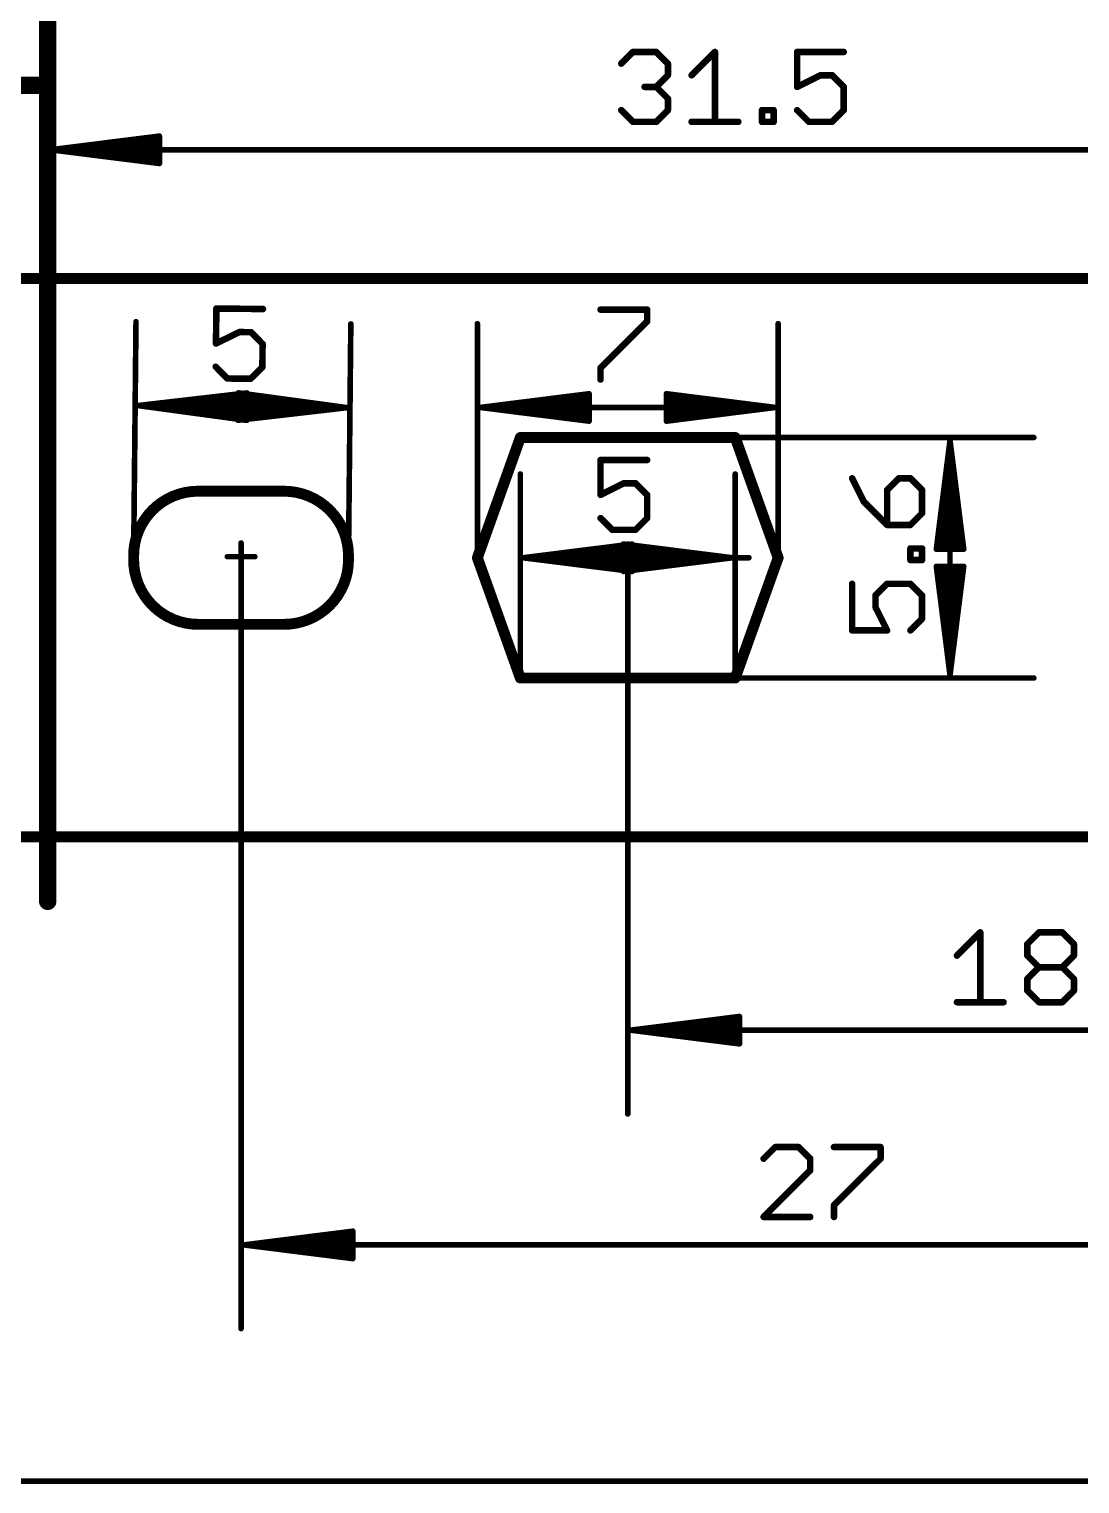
# Model space of a CAD drawing. Extents: x 0.5 to 91.4, y -23 to 48.9.
# Drawn here: x 21.07 to 45.52, y -2.56 to 31.31 of the extents above; entities that cross this region are included whole.
import ezdxf

# ---------------------------------------------------------------- set-up
doc = ezdxf.new("R2010")
doc.units = 0
doc.layers.add('20', color=214, linetype='CONTINUOUS')
doc.layers.add('51', color=251, linetype='CONTINUOUS')

msp = doc.modelspace()

# ---------------------------------------------------------------- linework, layer by layer
at = {"layer": '20', "const_width": 0.254}
for points in [[(57, 25.5), (16, 25.5)], [(31.5, 19), (32.5, 21.8)], [(32.5, 21.8), (37.5, 21.8)], [(37.5, 21.8), (38.5, 19)], [(27, 20.55), (25, 20.55)], [(23.5, 19.05), (23.5, 18.95)], [(28.5, 18.95), (28.5, 19.05)], [(32.5, 16.2), (31.5, 19)], [(38.5, 19), (37.5, 16.2)], [(25, 17.45), (27, 17.45)], [(37.5, 16.2), (32.5, 16.2)], [(16, 12.5), (57, 12.5)]]:
    msp.add_lwpolyline(points, dxfattribs=at)
at = {"layer": '20'}
for points, const_width in [([(32.5, 21.8635, 1), (32.5, 21.7365)], 0.127), ([(32.5598, 21.7786, 1), (32.4402, 21.8214)], 0.127), ([(37.5598, 21.8214, 1), (37.4402, 21.7786)], 0.127), ([(37.5, 21.7365, 1), (37.5, 21.8635)], 0.127), ([(25, 20.55, 0.4142), (23.5, 19.05)], 0.254), ([(25, 20.6135, 1), (25, 20.4865)], 0.127), ([(25, 20.4865, 1), (25, 20.6135)], 0.127), ([(28.5, 19.05, 0.4142), (27, 20.55)], 0.254), ([(27, 20.6135, 1), (27, 20.4865)], 0.127), ([(27, 20.4865, 1), (27, 20.6135)], 0.127), ([(23.5635, 19.05, 1), (23.4365, 19.05)], 0.127), ([(23.4365, 19.05, 1), (23.5635, 19.05)], 0.127), ([(23.5, 18.95, 0.4142), (25, 17.45)], 0.254), ([(23.5635, 18.95, 1), (23.4365, 18.95)], 0.127), ([(23.4365, 18.95, 1), (23.5635, 18.95)], 0.127), ([(27, 17.45, 0.4142), (28.5, 18.95)], 0.254), ([(28.5635, 19.05, 1), (28.4365, 19.05)], 0.127), ([(28.4365, 19.05, 1), (28.5635, 19.05)], 0.127), ([(28.5635, 18.95, 1), (28.4365, 18.95)], 0.127), ([(28.4365, 18.95, 1), (28.5635, 18.95)], 0.127), ([(31.5598, 19.0214, 1), (31.4402, 18.9786)], 0.127), ([(31.4402, 19.0214, 1), (31.5598, 18.9786)], 0.127), ([(38.5598, 18.9786, 1), (38.4402, 19.0214)], 0.127), ([(38.4402, 18.9786, 1), (38.5598, 19.0214)], 0.127), ([(25, 17.5135, 1), (25, 17.3865)], 0.127), ([(25, 17.3865, 1), (25, 17.5135)], 0.127), ([(27, 17.5135, 1), (27, 17.3865)], 0.127), ([(27, 17.3865, 1), (27, 17.5135)], 0.127), ([(32.5, 16.2635, 1), (32.5, 16.1365)], 0.127), ([(32.4402, 16.1786, 1), (32.5598, 16.2214)], 0.127), ([(37.4402, 16.2214, 1), (37.5598, 16.1786)], 0.127), ([(37.5, 16.1365, 1), (37.5, 16.2635)], 0.127)]:
    msp.add_lwpolyline(points, format="xyb", dxfattribs=dict(at, const_width=const_width))
at = {"layer": '51'}
for points, const_width in [([(21.5, 34.5), (21.5, 30)], 0.4064), ([(34.8493, 30.5065), (35.1204, 30.7777)], 0.1524), ([(35.1204, 30.7777), (35.6628, 30.7777)], 0.1524), ([(35.6628, 30.7777), (35.9339, 30.5065)], 0.1524), ([(36.4864, 30.2354), (37.0288, 30.7777)], 0.1524), ([(37.0288, 30.7777), (37.0288, 29.1507)], 0.1524), ([(40.0268, 30.7777), (38.9422, 30.7777)], 0.1524), ([(38.9422, 30.7777), (38.9422, 29.9642)], 0.1524), ([(21.5, 19), (21.5, 30.45)], 0.13), ([(35.9339, 30.5065), (35.9339, 30.2354)], 0.1524), ([(21.5, 30), (16.5, 30)], 0.4064), ([(21.5, 30), (21.5, 11)], 0.4064), ([(35.9339, 30.2354), (35.6628, 29.9642)], 0.1524), ([(38.9422, 29.9642), (39.4845, 30.2354)], 0.1524), ([(39.4845, 30.2354), (39.7557, 30.2354)], 0.1524), ([(39.7557, 30.2354), (40.0268, 29.9642)], 0.1524), ([(35.6628, 29.9642), (35.3916, 29.9642)], 0.1524), ([(35.6628, 29.9642), (35.9339, 29.693)], 0.1524), ([(40.0268, 29.9642), (40.0268, 29.4219)], 0.1524), ([(35.1204, 29.1507), (34.8493, 29.4219)], 0.1524), ([(35.9339, 29.4219), (35.6628, 29.1507)], 0.1524), ([(35.9339, 29.693), (35.9339, 29.4219)], 0.1524), ([(38.1236, 29.1507), (38.1236, 29.4219)], 0.1524), ([(38.1236, 29.4219), (38.3947, 29.4219)], 0.1524), ([(38.3947, 29.4219), (38.3947, 29.1507)], 0.1524), ([(39.2133, 29.1507), (38.9422, 29.4219)], 0.1524), ([(40.0268, 29.4219), (39.7557, 29.1507)], 0.1524), ([(35.6628, 29.1507), (35.1204, 29.1507)], 0.1524), ([(36.4864, 29.1507), (37.5711, 29.1507)], 0.1524), ([(38.3947, 29.1507), (38.1236, 29.1507)], 0.1524), ([(39.7557, 29.1507), (39.2133, 29.1507)], 0.1524), ([(21.565, 28.5), (24.1, 28.8192)], 0.13), ([(21.565, 28.5), (24.1, 28.76)], 0.13), ([(24.1, 28.8192), (24.1, 28.1808)], 0.13), ([(21.565, 28.5), (24.1, 28.63)], 0.13), ([(52.935, 28.5), (21.565, 28.5)], 0.13), ([(24.1, 28.1808), (21.565, 28.5)], 0.13), ([(24.1, 28.37), (21.565, 28.5)], 0.13), ([(24.1, 28.24), (21.565, 28.5)], 0.13), ([(25.4251, 24.8035), (25.4166, 23.9901)], 0.1524), ([(26.5097, 24.7922), (25.4251, 24.8035)], 0.1524), ([(34.3666, 24.7777), (35.4513, 24.7777)], 0.1524), ([(35.4513, 24.7777), (35.4513, 24.5065)], 0.1524), ([(23.5, 19.05), (23.5544, 24.4946)], 0.13), ([(28.5, 19), (28.5544, 24.4446)], 0.13), ([(31.5, 19), (31.5, 24.45)], 0.13), ([(35.4513, 24.5065), (34.3666, 23.4219)], 0.1524), ([(38.5, 19), (38.5, 24.45)], 0.13), ([(25.4166, 23.9901), (25.9618, 24.2555)], 0.1524), ([(25.9618, 24.2555), (26.2329, 24.2527)], 0.1524), ([(26.2329, 24.2527), (26.5012, 23.9787)], 0.1524), ([(26.5012, 23.9787), (26.4956, 23.4364)], 0.1524), ([(25.6793, 23.1738), (25.4109, 23.4478)], 0.1524), ([(26.4956, 23.4364), (26.2216, 23.1681)], 0.1524), ([(34.3666, 23.4219), (34.3666, 23.1507)], 0.1524), ([(26.2216, 23.1681), (25.6793, 23.1738)], 0.1524), ([(23.5999, 22.544), (26.138, 22.8379)], 0.13), ([(23.5999, 22.544), (26.1374, 22.7786)], 0.13), ([(23.5999, 22.544), (26.1361, 22.6486)], 0.13), ([(25.9383, 22.8399), (25.9319, 22.2014)], 0.13), ([(28.47, 22.4953), (25.9364, 22.6506)], 0.13), ([(28.47, 22.4953), (25.9377, 22.7806)], 0.13), ([(28.47, 22.4953), (25.9383, 22.8399)], 0.13), ([(26.138, 22.8379), (26.1316, 22.1994)], 0.13), ([(31.565, 22.5), (34.1, 22.8192)], 0.13), ([(31.565, 22.5), (34.1, 22.76)], 0.13), ([(34.1, 22.8192), (34.1, 22.1808)], 0.13), ([(38.435, 22.5), (35.9, 22.8192)], 0.13), ([(35.9, 22.8192), (35.9, 22.1808)], 0.13), ([(38.435, 22.5), (35.9, 22.76)], 0.13), ([(23.5999, 22.544), (28.47, 22.4953)], 0.13), ([(26.1316, 22.1994), (23.5999, 22.544)], 0.13), ([(26.1335, 22.3887), (23.5999, 22.544)], 0.13), ([(26.1322, 22.2587), (23.5999, 22.544)], 0.13), ([(25.9319, 22.2014), (28.47, 22.4953)], 0.13), ([(25.9325, 22.2607), (28.47, 22.4953)], 0.13), ([(25.9338, 22.3907), (28.47, 22.4953)], 0.13), ([(31.565, 22.5), (34.1, 22.63)], 0.13), ([(31.565, 22.5), (38.435, 22.5)], 0.13), ([(34.1, 22.1808), (31.565, 22.5)], 0.13), ([(34.1, 22.37), (31.565, 22.5)], 0.13), ([(34.1, 22.24), (31.565, 22.5)], 0.13), ([(38.435, 22.5), (35.9, 22.63)], 0.13), ([(35.9, 22.1808), (38.435, 22.5)], 0.13), ([(35.9, 22.37), (38.435, 22.5)], 0.13), ([(35.9, 22.24), (38.435, 22.5)], 0.13), ([(37.5, 21.8), (44.45, 21.8)], 0.13), ([(42.5, 21.735), (42.1808, 19.2)], 0.13), ([(42.5, 21.735), (42.24, 19.2)], 0.13), ([(42.5, 21.735), (42.37, 19.2)], 0.13), ([(42.5, 21.735), (42.5, 16.265)], 0.13), ([(42.8192, 19.2), (42.5, 21.735)], 0.13), ([(42.63, 19.2), (42.5, 21.735)], 0.13), ([(42.76, 19.2), (42.5, 21.735)], 0.13), ([(35.4513, 21.2777), (34.3666, 21.2777)], 0.1524), ([(34.3666, 21.2777), (34.3666, 20.4642)], 0.1524), ([(32.5, 16.2), (32.5, 20.95)], 0.13), ([(37.5, 16.2), (37.5, 20.95)], 0.13), ([(34.3666, 20.4642), (34.9089, 20.7354)], 0.1524), ([(34.9089, 20.7354), (35.1801, 20.7354)], 0.1524), ([(35.1801, 20.7354), (35.4513, 20.4642)], 0.1524), ([(40.2223, 20.8493), (40.4935, 20.3069)], 0.1524), ([(41.307, 20.8493), (41.0358, 20.5781)], 0.1524), ([(41.5781, 20.8493), (41.307, 20.8493)], 0.1524), ([(41.8493, 20.5781), (41.5781, 20.8493)], 0.1524), ([(35.4513, 20.4642), (35.4513, 19.9219)], 0.1524), ([(40.4935, 20.3069), (41.0358, 19.7646)], 0.1524), ([(41.0358, 20.5781), (41.0358, 19.7646)], 0.1524), ([(41.8493, 20.0358), (41.8493, 20.5781)], 0.1524), ([(34.6378, 19.6507), (34.3666, 19.9219)], 0.1524), ([(35.4513, 19.9219), (35.1801, 19.6507)], 0.1524), ([(41.5781, 19.7646), (41.8493, 20.0358)], 0.1524), ([(35.1801, 19.6507), (34.6378, 19.6507)], 0.1524), ([(41.0358, 19.7646), (41.5781, 19.7646)], 0.1524), ([(26, 18.7058), (26, 19.3442)], 0.13), ([(32.565, 19), (35.1, 19.3192)], 0.13), ([(32.565, 19), (35.1, 19.26)], 0.13), ([(37.435, 19), (34.9, 19.3192)], 0.13), ([(34.9, 19.3192), (34.9, 18.6808)], 0.13), ([(37.435, 19), (34.9, 19.26)], 0.13), ([(35, 18.6808), (35, 19.3192)], 0.13), ([(35.1, 19.3192), (35.1, 18.6808)], 0.13), ([(37.5, 18.6808), (37.5, 19.3192)], 0.13), ([(25.6808, 19.025), (26.3192, 19.025)], 0.13), ([(26, 19), (26, 1.05)], 0.13), ([(32.565, 19), (35.1, 19.13)], 0.13), ([(37.435, 19), (32.565, 19)], 0.13), ([(35.1, 18.6808), (32.565, 19)], 0.13), ([(35.1, 18.87), (32.565, 19)], 0.13), ([(35.1, 18.74), (32.565, 19)], 0.13), ([(34.6808, 19), (35.3192, 19)], 0.13), ([(37.435, 19), (34.9, 19.13)], 0.13), ([(34.9, 18.6808), (37.435, 19)], 0.13), ([(34.9, 18.87), (37.435, 19)], 0.13), ([(34.9, 18.74), (37.435, 19)], 0.13), ([(35, 19), (35, 6.05)], 0.13), ([(37.1808, 19), (37.8192, 19)], 0.13), ([(41.5781, 18.946), (41.5781, 19.2172)], 0.1524), ([(41.5781, 19.2172), (41.8493, 19.2172)], 0.1524), ([(41.8493, 18.946), (41.5781, 18.946)], 0.1524), ([(41.8493, 19.2172), (41.8493, 18.946)], 0.1524), ([(42.1808, 19.2), (42.8192, 19.2)], 0.13), ([(42.5, 16.265), (42.1808, 18.8)], 0.13), ([(42.1808, 18.8), (42.8192, 18.8)], 0.13), ([(42.5, 16.265), (42.24, 18.8)], 0.13), ([(42.5, 16.265), (42.37, 18.8)], 0.13), ([(42.8192, 18.8), (42.5, 16.265)], 0.13), ([(42.63, 18.8), (42.5, 16.265)], 0.13), ([(42.76, 18.8), (42.5, 16.265)], 0.13), ([(40.2223, 18.3935), (40.2223, 17.3089)], 0.1524), ([(40.7646, 18.1224), (41.0358, 18.3935)], 0.1524), ([(41.0358, 18.3935), (41.5781, 18.3935)], 0.1524), ([(41.5781, 18.3935), (41.8493, 18.1224)], 0.1524), ([(40.7646, 17.8512), (40.7646, 18.1224)], 0.1524), ([(41.8493, 18.1224), (41.8493, 17.58)], 0.1524), ([(41.0358, 17.3089), (40.7646, 17.8512)], 0.1524), ([(41.8493, 17.58), (41.5781, 17.3089)], 0.1524), ([(40.2223, 17.3089), (41.0358, 17.3089)], 0.1524), ([(37.5, 16.2), (44.45, 16.2)], 0.13), ([(42.6615, 9.7354), (43.2038, 10.2777)], 0.1524), ([(43.2038, 10.2777), (43.2038, 8.6507)], 0.1524), ([(44.2986, 10.0065), (44.5698, 10.2777)], 0.1524), ([(44.5698, 10.2777), (45.1121, 10.2777)], 0.1524), ([(45.1121, 10.2777), (45.3833, 10.0065)], 0.1524), ([(44.2986, 9.7354), (44.2986, 10.0065)], 0.1524), ([(45.3833, 10.0065), (45.3833, 9.7354)], 0.1524), ([(44.5698, 9.4642), (44.2986, 9.7354)], 0.1524), ([(44.2986, 9.193), (44.5698, 9.4642)], 0.1524), ([(44.5698, 9.4642), (45.1121, 9.4642)], 0.1524), ([(45.3833, 9.7354), (45.1121, 9.4642)], 0.1524), ([(45.1121, 9.4642), (45.3833, 9.193)], 0.1524), ([(44.2986, 8.9219), (44.2986, 9.193)], 0.1524), ([(45.3833, 9.193), (45.3833, 8.9219)], 0.1524), ([(44.5698, 8.6507), (44.2986, 8.9219)], 0.1524), ([(45.3833, 8.9219), (45.1121, 8.6507)], 0.1524), ([(42.6615, 8.6507), (43.7461, 8.6507)], 0.1524), ([(45.1121, 8.6507), (44.5698, 8.6507)], 0.1524), ([(35.065, 8), (37.6, 8.3192)], 0.13), ([(35.065, 8), (37.6, 8.26)], 0.13), ([(35.065, 8), (37.6, 8.13)], 0.13), ([(37.6, 8.3192), (37.6, 7.6808)], 0.13), ([(52.935, 8), (35.065, 8)], 0.13), ([(37.6, 7.6808), (35.065, 8)], 0.13), ([(37.6, 7.87), (35.065, 8)], 0.13), ([(37.6, 7.74), (35.065, 8)], 0.13), ([(38.4326, 5.2777), (38.1615, 5.0065)], 0.1524), ([(38.9749, 5.2777), (38.4326, 5.2777)], 0.1524), ([(39.2461, 5.0065), (38.9749, 5.2777)], 0.1524), ([(39.2461, 4.7354), (39.2461, 5.0065)], 0.1524), ([(39.7986, 5.2777), (40.8833, 5.2777)], 0.1524), ([(40.8833, 5.0065), (39.7986, 3.9219)], 0.1524), ([(40.8833, 5.2777), (40.8833, 5.0065)], 0.1524), ([(38.1615, 3.6507), (39.2461, 4.7354)], 0.1524), ([(39.2461, 3.6507), (38.1615, 3.6507)], 0.1524), ([(39.7986, 3.9219), (39.7986, 3.6507)], 0.1524), ([(26.065, 3), (28.6, 3.3192)], 0.13), ([(26.065, 3), (28.6, 3.26)], 0.13), ([(26.065, 3), (28.6, 3.13)], 0.13), ([(52.935, 3), (26.065, 3)], 0.13), ([(28.6, 2.6808), (26.065, 3)], 0.13), ([(28.6, 2.87), (26.065, 3)], 0.13), ([(28.6, 2.74), (26.065, 3)], 0.13), ([(28.6, 3.3192), (28.6, 2.6808)], 0.13), ([(79.435, -2.5), (14.565, -2.5)], 0.13)]:
    msp.add_lwpolyline(points, dxfattribs=dict(at, const_width=const_width))
for points, const_width in [([(35.1204, 30.8158, 1), (35.1204, 30.7396)], 0.0762), ([(35.1474, 30.7507, 1), (35.0935, 30.8046)], 0.0762), ([(35.6897, 30.8046, 1), (35.6358, 30.7507)], 0.0762), ([(35.6628, 30.7396, 1), (35.6628, 30.8158)], 0.0762), ([(37.0669, 30.7777, 1), (36.9907, 30.7777)], 0.0762), ([(37.0557, 30.7507, 1), (37.0018, 30.8046)], 0.0762), ([(38.9422, 30.8158, 1), (38.9422, 30.7396)], 0.0762), ([(38.9803, 30.7777, 1), (38.9041, 30.7777)], 0.0762), ([(40.0268, 30.7396, 1), (40.0268, 30.8158)], 0.0762), ([(21.5325, 30.45, 1), (21.4675, 30.45)], 0.065), ([(34.8223, 30.5335, 1), (34.8762, 30.4796)], 0.0762), ([(35.972, 30.5065, 1), (35.8958, 30.5065)], 0.0762), ([(35.907, 30.4796, 1), (35.9609, 30.5335)], 0.0762), ([(21.6016, 30, 1), (21.3984, 30)], 0.2032), ([(21.5, 29.8984, 1), (21.5, 30.1016)], 0.2032), ([(35.8958, 30.2354, 1), (35.972, 30.2354)], 0.0762), ([(35.9609, 30.2084, 1), (35.907, 30.2623)], 0.0762), ([(36.4595, 30.2623, 1), (36.5134, 30.2084)], 0.0762), ([(39.4845, 30.2735, 1), (39.4845, 30.1973)], 0.0762), ([(39.5015, 30.2013, 1), (39.4675, 30.2694)], 0.0762), ([(39.7826, 30.2623, 1), (39.7287, 30.2084)], 0.0762), ([(39.7557, 30.1973, 1), (39.7557, 30.2735)], 0.0762), ([(21.3984, 30, 1), (21.6016, 30)], 0.2032), ([(35.3916, 30.0023, 1), (35.3916, 29.9261)], 0.0762), ([(35.6897, 29.9911, 1), (35.6358, 29.9373)], 0.0762), ([(35.6358, 29.9911, 1), (35.6897, 29.9373)], 0.0762), ([(35.6628, 29.9261, 1), (35.6628, 30.0023)], 0.0762), ([(38.9251, 29.9983, 1), (38.9592, 29.9301)], 0.0762), ([(38.9041, 29.9642, 1), (38.9803, 29.9642)], 0.0762), ([(40.0649, 29.9642, 1), (39.9887, 29.9642)], 0.0762), ([(39.9999, 29.9373, 1), (40.0538, 29.9911)], 0.0762), ([(34.8762, 29.4488, 1), (34.8223, 29.3949)], 0.0762), ([(35.972, 29.693, 1), (35.8958, 29.693)], 0.0762), ([(35.907, 29.6661, 1), (35.9609, 29.72)], 0.0762), ([(35.9609, 29.3949, 1), (35.907, 29.4488)], 0.0762), ([(38.1617, 29.4219, 1), (38.0855, 29.4219)], 0.0762), ([(38.1236, 29.46, 1), (38.1236, 29.3838)], 0.0762), ([(38.4328, 29.4219, 1), (38.3566, 29.4219)], 0.0762), ([(38.3947, 29.3838, 1), (38.3947, 29.46)], 0.0762), ([(38.9691, 29.4488, 1), (38.9152, 29.3949)], 0.0762), ([(40.0538, 29.3949, 1), (39.9999, 29.4488)], 0.0762), ([(35.1204, 29.1888, 1), (35.1204, 29.1126)], 0.0762), ([(35.0935, 29.1238, 1), (35.1474, 29.1776)], 0.0762), ([(35.6358, 29.1776, 1), (35.6897, 29.1238)], 0.0762), ([(35.6628, 29.1126, 1), (35.6628, 29.1888)], 0.0762), ([(35.8958, 29.4219, 1), (35.972, 29.4219)], 0.0762), ([(36.4864, 29.1888, 1), (36.4864, 29.1126)], 0.0762), ([(36.9907, 29.1507, 1), (37.0669, 29.1507)], 0.0762), ([(37.5711, 29.1126, 1), (37.5711, 29.1888)], 0.0762), ([(38.1236, 29.1888, 1), (38.1236, 29.1126)], 0.0762), ([(38.0855, 29.1507, 1), (38.1617, 29.1507)], 0.0762), ([(38.3566, 29.1507, 1), (38.4328, 29.1507)], 0.0762), ([(38.3947, 29.1126, 1), (38.3947, 29.1888)], 0.0762), ([(39.2133, 29.1888, 1), (39.2133, 29.1126)], 0.0762), ([(39.1864, 29.1238, 1), (39.2403, 29.1776)], 0.0762), ([(39.7287, 29.1776, 1), (39.7826, 29.1238)], 0.0762), ([(39.7557, 29.1126, 1), (39.7557, 29.1888)], 0.0762), ([(39.9887, 29.4219, 1), (40.0649, 29.4219)], 0.0762), ([(24.1325, 28.8192, 1), (24.0675, 28.8192)], 0.065), ([(24.1041, 28.787, 1), (24.0959, 28.8515)], 0.065), ([(24.1033, 28.7277, 1), (24.0967, 28.7923)], 0.065), ([(21.565, 28.5325, 1), (21.565, 28.4675)], 0.065), ([(21.5691, 28.5322, 1), (21.5609, 28.4678)], 0.065), ([(21.5633, 28.5325, 1), (21.5667, 28.4675)], 0.065), ([(21.5667, 28.5325, 1), (21.5633, 28.4675)], 0.065), ([(21.5683, 28.5323, 1), (21.5617, 28.4677)], 0.065), ([(21.5617, 28.5323, 1), (21.5683, 28.4677)], 0.065), ([(21.5609, 28.5322, 1), (21.5691, 28.4678)], 0.065), ([(24.1017, 28.5975, 1), (24.0983, 28.6625)], 0.065), ([(24.0675, 28.1808, 1), (24.1325, 28.1808)], 0.065), ([(24.0959, 28.1485, 1), (24.1041, 28.213)], 0.065), ([(24.0967, 28.2077, 1), (24.1033, 28.2723)], 0.065), ([(24.0983, 28.3375, 1), (24.1017, 28.4025)], 0.065), ([(25.4255, 24.8416, 1), (25.4247, 24.7654)], 0.0762), ([(25.4632, 24.8031, 1), (25.387, 24.8039)], 0.0762), ([(26.5093, 24.7541, 1), (26.5101, 24.8303)], 0.0762), ([(34.3666, 24.8158, 1), (34.3666, 24.7396)], 0.0762), ([(35.4894, 24.7777, 1), (35.4132, 24.7777)], 0.0762), ([(35.4513, 24.7396, 1), (35.4513, 24.8158)], 0.0762), ([(23.5869, 24.4942, 1), (23.5219, 24.4949)], 0.065), ([(28.5869, 24.4442, 1), (28.5219, 24.4449)], 0.065), ([(31.5325, 24.45, 1), (31.4675, 24.45)], 0.065), ([(35.4132, 24.5065, 1), (35.4894, 24.5065)], 0.0762), ([(35.4782, 24.4796, 1), (35.4243, 24.5335)], 0.0762), ([(38.5325, 24.45, 1), (38.4675, 24.45)], 0.065), ([(25.3999, 24.0243, 1), (25.4333, 23.9558)], 0.0762), ([(25.9622, 24.2936, 1), (25.9614, 24.2174)], 0.0762), ([(25.9784, 24.2213, 1), (25.9451, 24.2898)], 0.0762), ([(26.2601, 24.2794, 1), (26.2057, 24.226)], 0.0762), ([(26.2325, 24.2146, 1), (26.2333, 24.2908)], 0.0762), ([(26.5393, 23.9783, 1), (26.4631, 23.9791)], 0.0762), ([(25.3785, 23.9905, 1), (25.4547, 23.9897)], 0.0762), ([(26.474, 23.952, 1), (26.5284, 24.0054)], 0.0762), ([(25.4382, 23.4744, 1), (25.3837, 23.4211)], 0.0762), ([(26.4575, 23.4368, 1), (26.5336, 23.436)], 0.0762), ([(26.5222, 23.4092, 1), (26.4689, 23.4636)], 0.0762), ([(34.4047, 23.4219, 1), (34.3285, 23.4219)], 0.0762), ([(34.3397, 23.4488, 1), (34.3935, 23.3949)], 0.0762), ([(25.6797, 23.2119, 1), (25.6789, 23.1357)], 0.0762), ([(25.652, 23.1471, 1), (25.7065, 23.2004)], 0.0762), ([(26.1949, 23.1953, 1), (26.2482, 23.1409)], 0.0762), ([(26.2212, 23.13, 1), (26.222, 23.2062)], 0.0762), ([(34.3285, 23.1507, 1), (34.4047, 23.1507)], 0.0762), ([(25.9384, 22.6831, 1), (25.9344, 22.6182)], 0.065), ([(25.9413, 22.8129, 1), (25.934, 22.7483)], 0.065), ([(25.9427, 22.8721, 1), (25.9339, 22.8077)], 0.065), ([(25.9708, 22.8396, 1), (25.9058, 22.8402)], 0.065), ([(26.1705, 22.8376, 1), (26.1055, 22.8382)], 0.065), ([(26.1417, 22.8056, 1), (26.1343, 22.8702)], 0.065), ([(26.1404, 22.7463, 1), (26.1344, 22.811)], 0.065), ([(26.1375, 22.6162, 1), (26.1348, 22.6811)], 0.065), ([(34.1325, 22.8192, 1), (34.0675, 22.8192)], 0.065), ([(34.1041, 22.787, 1), (34.0959, 22.8515)], 0.065), ([(34.1033, 22.7277, 1), (34.0967, 22.7923)], 0.065), ([(35.9041, 22.8515, 1), (35.8959, 22.787)], 0.065), ([(35.9325, 22.8192, 1), (35.8675, 22.8192)], 0.065), ([(35.9033, 22.7923, 1), (35.8967, 22.7277)], 0.065), ([(23.6003, 22.5765, 1), (23.5996, 22.5115)], 0.065), ([(23.5986, 22.5765, 1), (23.6013, 22.5115)], 0.065), ([(23.6036, 22.5763, 1), (23.5963, 22.5117)], 0.065), ([(23.597, 22.5764, 1), (23.6029, 22.5116)], 0.065), ([(23.5962, 22.5763, 1), (23.6037, 22.5117)], 0.065), ([(23.6043, 22.5762, 1), (23.5956, 22.5118)], 0.065), ([(23.6019, 22.5764, 1), (23.598, 22.5116)], 0.065), ([(25.9324, 22.4231, 1), (25.9351, 22.3582)], 0.065), ([(26.1315, 22.3562, 1), (26.1355, 22.4211)], 0.065), ([(28.4656, 22.4631, 1), (28.4743, 22.5275)], 0.065), ([(28.4737, 22.463, 1), (28.4662, 22.5276)], 0.065), ([(28.4663, 22.463, 1), (28.4736, 22.5276)], 0.065), ([(28.4729, 22.4629, 1), (28.467, 22.5277)], 0.065), ([(28.468, 22.4629, 1), (28.4719, 22.5277)], 0.065), ([(28.4713, 22.4628, 1), (28.4686, 22.5278)], 0.065), ([(28.4696, 22.4628, 1), (28.4703, 22.5278)], 0.065), ([(31.565, 22.5325, 1), (31.565, 22.4675)], 0.065), ([(31.5691, 22.5322, 1), (31.5609, 22.4678)], 0.065), ([(31.5633, 22.5325, 1), (31.5667, 22.4675)], 0.065), ([(31.5667, 22.5325, 1), (31.5633, 22.4675)], 0.065), ([(31.5683, 22.5323, 1), (31.5617, 22.4677)], 0.065), ([(31.5617, 22.5323, 1), (31.5683, 22.4677)], 0.065), ([(31.5609, 22.5322, 1), (31.5691, 22.4678)], 0.065), ([(34.1017, 22.5975, 1), (34.0983, 22.6625)], 0.065), ([(34.0983, 22.3375, 1), (34.1017, 22.4025)], 0.065), ([(35.9017, 22.6625, 1), (35.8983, 22.5975)], 0.065), ([(35.8983, 22.4025, 1), (35.9017, 22.3375)], 0.065), ([(38.4391, 22.4678, 1), (38.4309, 22.5322)], 0.065), ([(38.4309, 22.4678, 1), (38.4391, 22.5322)], 0.065), ([(38.4383, 22.4677, 1), (38.4317, 22.5323)], 0.065), ([(38.4317, 22.4677, 1), (38.4383, 22.5323)], 0.065), ([(38.4333, 22.4675, 1), (38.4367, 22.5325)], 0.065), ([(38.4367, 22.4675, 1), (38.4333, 22.5325)], 0.065), ([(38.435, 22.4675, 1), (38.435, 22.5325)], 0.065), ([(25.9281, 22.2337, 1), (25.9356, 22.1691)], 0.065), ([(25.8994, 22.2017, 1), (25.9644, 22.2011)], 0.065), ([(25.9295, 22.293, 1), (25.9355, 22.2283)], 0.065), ([(26.0991, 22.1998, 1), (26.1641, 22.1991)], 0.065), ([(26.1272, 22.1672, 1), (26.136, 22.2316)], 0.065), ([(26.1286, 22.2264, 1), (26.1359, 22.291)], 0.065), ([(34.0675, 22.1808, 1), (34.1325, 22.1808)], 0.065), ([(34.0959, 22.1485, 1), (34.1041, 22.213)], 0.065), ([(34.0967, 22.2077, 1), (34.1033, 22.2723)], 0.065), ([(35.8967, 22.2723, 1), (35.9033, 22.2077)], 0.065), ([(35.8959, 22.213, 1), (35.9041, 22.1485)], 0.065), ([(35.8675, 22.1808, 1), (35.9325, 22.1808)], 0.065), ([(37.5, 21.8325, 1), (37.5, 21.7675)], 0.065), ([(42.5325, 21.735, 1), (42.4675, 21.735)], 0.065), ([(42.5322, 21.7391, 1), (42.4678, 21.7309)], 0.065), ([(42.5325, 21.7333, 1), (42.4675, 21.7367)], 0.065), ([(42.5325, 21.7367, 1), (42.4675, 21.7333)], 0.065), ([(42.5323, 21.7383, 1), (42.4677, 21.7317)], 0.065), ([(42.5323, 21.7317, 1), (42.4677, 21.7383)], 0.065), ([(42.5322, 21.7309, 1), (42.4678, 21.7391)], 0.065), ([(44.45, 21.7675, 1), (44.45, 21.8325)], 0.065), ([(34.3666, 21.3158, 1), (34.3666, 21.2396)], 0.0762), ([(34.4047, 21.2777, 1), (34.3285, 21.2777)], 0.0762), ([(35.4513, 21.2396, 1), (35.4513, 21.3158)], 0.0762), ([(32.5325, 20.95, 1), (32.4675, 20.95)], 0.065), ([(37.5325, 20.95, 1), (37.4675, 20.95)], 0.065), ([(34.9089, 20.7735, 1), (34.9089, 20.6973)], 0.0762), ([(34.926, 20.7013, 1), (34.8919, 20.7694)], 0.0762), ([(35.207, 20.7623, 1), (35.1531, 20.7084)], 0.0762), ([(35.1801, 20.6973, 1), (35.1801, 20.7735)], 0.0762), ([(40.2564, 20.8663, 1), (40.1882, 20.8322)], 0.0762), ([(41.307, 20.8874, 1), (41.307, 20.8112)], 0.0762), ([(41.3339, 20.8223, 1), (41.28, 20.8762)], 0.0762), ([(41.6051, 20.8762, 1), (41.5512, 20.8223)], 0.0762), ([(41.5781, 20.8112, 1), (41.5781, 20.8874)], 0.0762), ([(34.3496, 20.4983, 1), (34.3836, 20.4301)], 0.0762), ([(34.3285, 20.4642, 1), (34.4047, 20.4642)], 0.0762), ([(35.4894, 20.4642, 1), (35.4132, 20.4642)], 0.0762), ([(35.4243, 20.4373, 1), (35.4782, 20.4911)], 0.0762), ([(40.5204, 20.3339, 1), (40.4665, 20.28)], 0.0762), ([(40.4594, 20.2899, 1), (40.5276, 20.324)], 0.0762), ([(41.0739, 20.5781, 1), (40.9977, 20.5781)], 0.0762), ([(41.0089, 20.605, 1), (41.0627, 20.5512)], 0.0762), ([(41.8874, 20.5781, 1), (41.8112, 20.5781)], 0.0762), ([(41.8224, 20.5512, 1), (41.8762, 20.605)], 0.0762), ([(34.3935, 19.9488, 1), (34.3397, 19.8949)], 0.0762), ([(35.4782, 19.8949, 1), (35.4243, 19.9488)], 0.0762), ([(41.8112, 20.0358, 1), (41.8874, 20.0358)], 0.0762), ([(41.8762, 20.0088, 1), (41.8224, 20.0627)], 0.0762), ([(34.6378, 19.6888, 1), (34.6378, 19.6126)], 0.0762), ([(34.6108, 19.6238, 1), (34.6647, 19.6776)], 0.0762), ([(35.1531, 19.6776, 1), (35.207, 19.6238)], 0.0762), ([(35.1801, 19.6126, 1), (35.1801, 19.6888)], 0.0762), ([(35.4132, 19.9219, 1), (35.4894, 19.9219)], 0.0762), ([(41.0358, 19.8027, 1), (41.0358, 19.7265)], 0.0762), ([(40.9977, 19.7646, 1), (41.0739, 19.7646)], 0.0762), ([(41.0089, 19.7377, 1), (41.0627, 19.7916)], 0.0762), ([(41.5512, 19.7916, 1), (41.6051, 19.7377)], 0.0762), ([(41.5781, 19.7265, 1), (41.5781, 19.8027)], 0.0762), ([(26.0325, 19.3442, 1), (25.9675, 19.3442)], 0.065), ([(34.9041, 19.3515, 1), (34.8959, 19.287)], 0.065), ([(34.9325, 19.3192, 1), (34.8675, 19.3192)], 0.065), ([(34.9033, 19.2923, 1), (34.8967, 19.2277)], 0.065), ([(35.0325, 19.3192, 1), (34.9675, 19.3192)], 0.065), ([(35.1325, 19.3192, 1), (35.0675, 19.3192)], 0.065), ([(35.1041, 19.287, 1), (35.0959, 19.3515)], 0.065), ([(35.1033, 19.2277, 1), (35.0967, 19.2923)], 0.065), ([(37.5325, 19.3192, 1), (37.4675, 19.3192)], 0.065), ([(21.4675, 19, 1), (21.5325, 19)], 0.065), ([(23.4675, 19.0503, 1), (23.5325, 19.0497)], 0.065), ([(25.6808, 19.0575, 1), (25.6808, 18.9925)], 0.065), ([(26.0325, 19, 1), (25.9675, 19)], 0.065), ([(26.3192, 18.9925, 1), (26.3192, 19.0575)], 0.065), ([(28.4675, 19.0003, 1), (28.5325, 18.9997)], 0.065), ([(31.4675, 19, 1), (31.5325, 19)], 0.065), ([(32.565, 19.0325, 1), (32.565, 18.9675)], 0.065), ([(32.5691, 19.0322, 1), (32.5609, 18.9678)], 0.065), ([(32.5633, 19.0325, 1), (32.5667, 18.9675)], 0.065), ([(32.5667, 19.0325, 1), (32.5633, 18.9675)], 0.065), ([(32.5683, 19.0323, 1), (32.5617, 18.9677)], 0.065), ([(32.5617, 19.0323, 1), (32.5683, 18.9677)], 0.065), ([(32.5609, 19.0322, 1), (32.5691, 18.9678)], 0.065), ([(34.6808, 19.0325, 1), (34.6808, 18.9675)], 0.065), ([(34.9017, 19.1625, 1), (34.8983, 19.0975)], 0.065), ([(35.0325, 19, 1), (34.9675, 19)], 0.065), ([(35.1017, 19.0975, 1), (35.0983, 19.1625)], 0.065), ([(35.3192, 18.9675, 1), (35.3192, 19.0325)], 0.065), ([(37.1808, 19.0325, 1), (37.1808, 18.9675)], 0.065), ([(37.4391, 18.9678, 1), (37.4309, 19.0322)], 0.065), ([(37.4309, 18.9678, 1), (37.4391, 19.0322)], 0.065), ([(37.4383, 18.9677, 1), (37.4317, 19.0323)], 0.065), ([(37.4317, 18.9677, 1), (37.4383, 19.0323)], 0.065), ([(37.4333, 18.9675, 1), (37.4367, 19.0325)], 0.065), ([(37.4367, 18.9675, 1), (37.4333, 19.0325)], 0.065), ([(37.435, 18.9675, 1), (37.435, 19.0325)], 0.065), ([(37.8192, 18.9675, 1), (37.8192, 19.0325)], 0.065), ([(38.4675, 19, 1), (38.5325, 19)], 0.065), ([(41.6162, 19.2172, 1), (41.54, 19.2172)], 0.0762), ([(41.5781, 19.2553, 1), (41.5781, 19.1791)], 0.0762), ([(41.5781, 18.9841, 1), (41.5781, 18.9079)], 0.0762), ([(41.54, 18.946, 1), (41.6162, 18.946)], 0.0762), ([(41.8874, 19.2172, 1), (41.8112, 19.2172)], 0.0762), ([(41.8112, 18.946, 1), (41.8874, 18.946)], 0.0762), ([(41.8493, 19.1791, 1), (41.8493, 19.2553)], 0.0762), ([(41.8493, 18.9079, 1), (41.8493, 18.9841)], 0.0762), ([(42.1485, 19.2041, 1), (42.213, 19.1959)], 0.065), ([(42.1808, 19.2325, 1), (42.1808, 19.1675)], 0.065), ([(42.2077, 19.2033, 1), (42.2723, 19.1967)], 0.065), ([(42.3375, 19.2017, 1), (42.4025, 19.1983)], 0.065), ([(42.5975, 19.1983, 1), (42.6625, 19.2017)], 0.065), ([(42.7277, 19.1967, 1), (42.7923, 19.2033)], 0.065), ([(42.787, 19.1959, 1), (42.8515, 19.2041)], 0.065), ([(42.8192, 19.1675, 1), (42.8192, 19.2325)], 0.065), ([(25.9675, 18.7058, 1), (26.0325, 18.7058)], 0.065), ([(34.8983, 18.9025, 1), (34.9017, 18.8375)], 0.065), ([(34.8967, 18.7723, 1), (34.9033, 18.7077)], 0.065), ([(34.8959, 18.713, 1), (34.9041, 18.6485)], 0.065), ([(34.8675, 18.6808, 1), (34.9325, 18.6808)], 0.065), ([(34.9675, 18.6808, 1), (35.0325, 18.6808)], 0.065), ([(35.0675, 18.6808, 1), (35.1325, 18.6808)], 0.065), ([(35.0959, 18.6485, 1), (35.1041, 18.713)], 0.065), ([(35.0967, 18.7077, 1), (35.1033, 18.7723)], 0.065), ([(35.0983, 18.8375, 1), (35.1017, 18.9025)], 0.065), ([(37.4675, 18.6808, 1), (37.5325, 18.6808)], 0.065), ([(42.213, 18.8041, 1), (42.1485, 18.7959)], 0.065), ([(42.1808, 18.8325, 1), (42.1808, 18.7675)], 0.065), ([(42.2723, 18.8033, 1), (42.2077, 18.7967)], 0.065), ([(42.4025, 18.8017, 1), (42.3375, 18.7983)], 0.065), ([(42.6625, 18.7983, 1), (42.5975, 18.8017)], 0.065), ([(42.7923, 18.7967, 1), (42.7277, 18.8033)], 0.065), ([(42.8515, 18.7959, 1), (42.787, 18.8041)], 0.065), ([(42.8192, 18.7675, 1), (42.8192, 18.8325)], 0.065), ([(40.2604, 18.3935, 1), (40.1842, 18.3935)], 0.0762), ([(41.0358, 18.4316, 1), (41.0358, 18.3554)], 0.0762), ([(41.0627, 18.3666, 1), (41.0089, 18.4205)], 0.0762), ([(41.6051, 18.4205, 1), (41.5512, 18.3666)], 0.0762), ([(41.5781, 18.3554, 1), (41.5781, 18.4316)], 0.0762), ([(40.8027, 18.1224, 1), (40.7265, 18.1224)], 0.0762), ([(40.7377, 18.1493, 1), (40.7916, 18.0954)], 0.0762), ([(41.8874, 18.1224, 1), (41.8112, 18.1224)], 0.0762), ([(41.8224, 18.0954, 1), (41.8762, 18.1493)], 0.0762), ([(40.7265, 17.8512, 1), (40.8027, 17.8512)], 0.0762), ([(40.7987, 17.8682, 1), (40.7306, 17.8342)], 0.0762), ([(41.8112, 17.58, 1), (41.8874, 17.58)], 0.0762), ([(41.8762, 17.5531, 1), (41.8224, 17.607)], 0.0762), ([(40.2223, 17.347, 1), (40.2223, 17.2708)], 0.0762), ([(40.1842, 17.3089, 1), (40.2604, 17.3089)], 0.0762), ([(41.0017, 17.2918, 1), (41.0699, 17.3259)], 0.0762), ([(41.0358, 17.2708, 1), (41.0358, 17.347)], 0.0762), ([(41.5512, 17.3358, 1), (41.6051, 17.2819)], 0.0762), ([(37.5, 16.2325, 1), (37.5, 16.1675)], 0.065), ([(42.4678, 16.2691, 1), (42.5322, 16.2609)], 0.065), ([(42.4677, 16.2683, 1), (42.5323, 16.2617)], 0.065), ([(42.4675, 16.2633, 1), (42.5325, 16.2667)], 0.065), ([(42.4675, 16.2667, 1), (42.5325, 16.2633)], 0.065), ([(42.4675, 16.265, 1), (42.5325, 16.265)], 0.065), ([(42.4677, 16.2617, 1), (42.5323, 16.2683)], 0.065), ([(42.4678, 16.2609, 1), (42.5322, 16.2691)], 0.065), ([(44.45, 16.1675, 1), (44.45, 16.2325)], 0.065), ([(32.4675, 16.2, 1), (32.5325, 16.2)], 0.065), ([(37.4675, 16.2, 1), (37.5325, 16.2)], 0.065), ([(21.3984, 11, 1), (21.6016, 11)], 0.2032), ([(43.2419, 10.2777, 1), (43.1657, 10.2777)], 0.0762), ([(43.2307, 10.2507, 1), (43.1768, 10.3046)], 0.0762), ([(44.5698, 10.3158, 1), (44.5698, 10.2396)], 0.0762), ([(44.5967, 10.2507, 1), (44.5428, 10.3046)], 0.0762), ([(45.139, 10.3046, 1), (45.0852, 10.2507)], 0.0762), ([(45.1121, 10.2396, 1), (45.1121, 10.3158)], 0.0762), ([(44.3367, 10.0065, 1), (44.2605, 10.0065)], 0.0762), ([(44.2717, 10.0335, 1), (44.3255, 9.9796)], 0.0762), ([(45.4214, 10.0065, 1), (45.3452, 10.0065)], 0.0762), ([(45.3563, 9.9796, 1), (45.4102, 10.0335)], 0.0762), ([(42.6345, 9.7623, 1), (42.6884, 9.7084)], 0.0762), ([(44.3255, 9.7623, 1), (44.2717, 9.7084)], 0.0762), ([(44.2605, 9.7354, 1), (44.3367, 9.7354)], 0.0762), ([(44.5698, 9.5023, 1), (44.5698, 9.4261)], 0.0762), ([(44.5967, 9.4373, 1), (44.5428, 9.4911)], 0.0762), ([(44.5428, 9.4373, 1), (44.5967, 9.4911)], 0.0762), ([(45.139, 9.4911, 1), (45.0852, 9.4373)], 0.0762), ([(45.0852, 9.4911, 1), (45.139, 9.4373)], 0.0762), ([(45.1121, 9.4261, 1), (45.1121, 9.5023)], 0.0762), ([(45.3452, 9.7354, 1), (45.4214, 9.7354)], 0.0762), ([(45.4102, 9.7084, 1), (45.3563, 9.7623)], 0.0762), ([(44.3367, 9.193, 1), (44.2605, 9.193)], 0.0762), ([(44.2717, 9.22, 1), (44.3255, 9.1661)], 0.0762), ([(45.4214, 9.193, 1), (45.3452, 9.193)], 0.0762), ([(45.3563, 9.1661, 1), (45.4102, 9.22)], 0.0762), ([(44.3255, 8.9488, 1), (44.2717, 8.8949)], 0.0762), ([(44.2605, 8.9219, 1), (44.3367, 8.9219)], 0.0762), ([(45.3452, 8.9219, 1), (45.4214, 8.9219)], 0.0762), ([(45.4102, 8.8949, 1), (45.3563, 8.9488)], 0.0762), ([(42.6615, 8.6888, 1), (42.6615, 8.6126)], 0.0762), ([(43.1657, 8.6507, 1), (43.2419, 8.6507)], 0.0762), ([(43.7461, 8.6126, 1), (43.7461, 8.6888)], 0.0762), ([(44.5698, 8.6888, 1), (44.5698, 8.6126)], 0.0762), ([(44.5428, 8.6238, 1), (44.5967, 8.6776)], 0.0762), ([(45.0852, 8.6776, 1), (45.139, 8.6238)], 0.0762), ([(45.1121, 8.6126, 1), (45.1121, 8.6888)], 0.0762), ([(37.6325, 8.3192, 1), (37.5675, 8.3192)], 0.065), ([(37.6041, 8.287, 1), (37.5959, 8.3515)], 0.065), ([(37.6033, 8.2277, 1), (37.5967, 8.2923)], 0.065), ([(37.6017, 8.0975, 1), (37.5983, 8.1625)], 0.065), ([(35.065, 8.0325, 1), (35.065, 7.9675)], 0.065), ([(35.0691, 8.0322, 1), (35.0609, 7.9678)], 0.065), ([(35.0633, 8.0325, 1), (35.0667, 7.9675)], 0.065), ([(35.0667, 8.0325, 1), (35.0633, 7.9675)], 0.065), ([(35.0683, 8.0323, 1), (35.0617, 7.9677)], 0.065), ([(35.0617, 8.0323, 1), (35.0683, 7.9677)], 0.065), ([(35.0609, 8.0322, 1), (35.0691, 7.9678)], 0.065), ([(37.5967, 7.7077, 1), (37.6033, 7.7723)], 0.065), ([(37.5983, 7.8375, 1), (37.6017, 7.9025)], 0.065), ([(37.5675, 7.6808, 1), (37.6325, 7.6808)], 0.065), ([(37.5959, 7.6485, 1), (37.6041, 7.713)], 0.065), ([(34.9675, 6.05, 1), (35.0325, 6.05)], 0.065), ([(38.4326, 5.3158, 1), (38.4326, 5.2396)], 0.0762), ([(38.4596, 5.2507, 1), (38.4057, 5.3046)], 0.0762), ([(39.0019, 5.3046, 1), (38.948, 5.2507)], 0.0762), ([(38.9749, 5.2396, 1), (38.9749, 5.3158)], 0.0762), ([(39.2842, 5.0065, 1), (39.208, 5.0065)], 0.0762), ([(39.7986, 5.3158, 1), (39.7986, 5.2396)], 0.0762), ([(40.9214, 5.2777, 1), (40.8452, 5.2777)], 0.0762), ([(40.9102, 4.9796, 1), (40.8563, 5.0335)], 0.0762), ([(40.8833, 5.2396, 1), (40.8833, 5.3158)], 0.0762), ([(38.1345, 5.0335, 1), (38.1884, 4.9796)], 0.0762), ([(39.208, 4.7354, 1), (39.2842, 4.7354)], 0.0762), ([(39.2192, 4.9796, 1), (39.273, 5.0335)], 0.0762), ([(39.2731, 4.7084, 1), (39.2192, 4.7623)], 0.0762), ([(40.8452, 5.0065, 1), (40.9214, 5.0065)], 0.0762), ([(38.1615, 3.6888, 1), (38.1615, 3.6126)], 0.0762), ([(39.2461, 3.6126, 1), (39.2461, 3.6888)], 0.0762), ([(39.8367, 3.9219, 1), (39.7605, 3.9219)], 0.0762), ([(39.7717, 3.9488, 1), (39.8255, 3.8949)], 0.0762), ([(38.1345, 3.6776, 1), (38.1884, 3.6238)], 0.0762), ([(39.7605, 3.6507, 1), (39.8367, 3.6507)], 0.0762), ([(26.065, 3.0325, 1), (26.065, 2.9675)], 0.065), ([(26.0691, 3.0322, 1), (26.0609, 2.9678)], 0.065), ([(26.0633, 3.0325, 1), (26.0667, 2.9675)], 0.065), ([(26.0667, 3.0325, 1), (26.0633, 2.9675)], 0.065), ([(26.0683, 3.0323, 1), (26.0617, 2.9677)], 0.065), ([(26.0617, 3.0323, 1), (26.0683, 2.9677)], 0.065), ([(26.0609, 3.0322, 1), (26.0691, 2.9678)], 0.065), ([(28.6325, 3.3192, 1), (28.5675, 3.3192)], 0.065), ([(28.6041, 3.287, 1), (28.5959, 3.3515)], 0.065), ([(28.6033, 3.2277, 1), (28.5967, 3.2923)], 0.065), ([(28.6017, 3.0975, 1), (28.5983, 3.1625)], 0.065), ([(28.5675, 2.6808, 1), (28.6325, 2.6808)], 0.065), ([(28.5959, 2.6485, 1), (28.6041, 2.713)], 0.065), ([(28.5967, 2.7077, 1), (28.6033, 2.7723)], 0.065), ([(28.5983, 2.8375, 1), (28.6017, 2.9025)], 0.065), ([(25.9675, 1.05, 1), (26.0325, 1.05)], 0.065)]:
    msp.add_lwpolyline(points, format="xyb", dxfattribs=dict(at, const_width=const_width))

doc.saveas('drawing.dxf')
